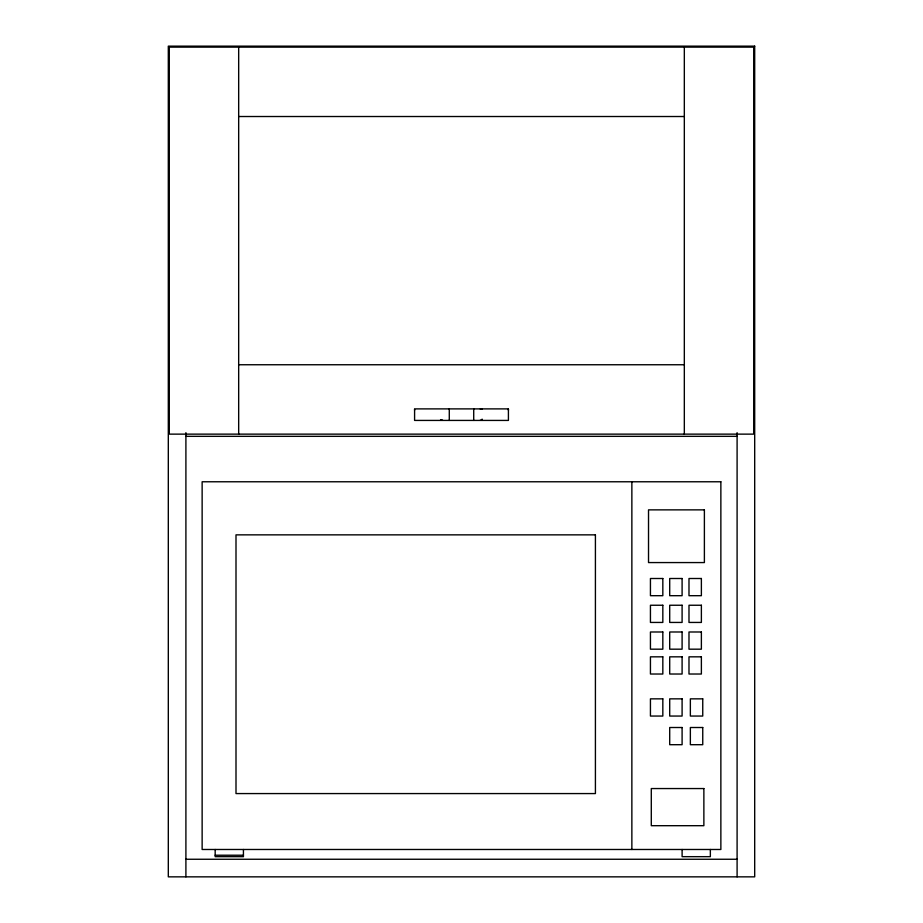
<?xml version="1.0" encoding="UTF-8"?>
<svg xmlns="http://www.w3.org/2000/svg" width="923" height="923" viewBox="0 0 923 923"><rect width="100%" height="100%" fill="white"/><g stroke="black" fill="none" stroke-linecap="round" stroke-linejoin="round"><path stroke-width="1.38" d="M414.589 410.204L414.589 409.466M508.411 410.204L508.411 409.281M480.26 420.242L482.106 420.034L482.106 419.111M238.676 116.517L684.324 116.517M238.676 364.747L684.324 364.747M185.904 436.337L737.096 436.337M215.174 855.217L243.43 855.217M185.904 859.255L737.096 859.255M480.26 409.074L482.106 409.281M440.548 419.838L442.532 420.08M737.096 432.656L737.096 876.85M710.352 849.483L710.352 856.671L682.109 856.671L682.109 849.483M684.324 47.131L684.324 434.133M631.863 481.771L631.863 849.483M473.718 408.889L473.718 420.426M449.282 408.889L449.282 420.426M243.43 849.483L243.43 856.671L215.174 856.671L215.174 849.483M238.676 47.131L238.676 434.133M185.904 432.656L185.904 876.85M754.691 46.15L168.309 46.15L168.309 876.85L754.691 876.85L754.691 46.15M753.71 47.131L169.29 47.131L169.29 434.133L753.71 434.133L753.71 47.131M508.411 408.889L414.589 408.889L414.589 420.426L508.411 420.426L508.411 408.889M720.863 481.771L202.137 481.771L202.137 849.483L720.863 849.483L720.863 481.771M704.387 509.865L648.523 509.865L648.523 562.569L704.387 562.569L704.387 509.865M595.416 534.855L236 534.855L236 793.572L595.416 793.572L595.416 534.855M662.829 578.502L650.438 578.502L650.438 595.693L662.829 595.693L662.829 578.502M682.097 578.502L669.706 578.502L669.706 595.693L682.097 595.693L682.097 578.502M701.376 578.502L688.985 578.502L688.985 595.693L701.376 595.693L701.376 578.502M662.829 605.246L650.438 605.246L650.438 622.437L662.829 622.437L662.829 605.246M682.097 605.246L669.706 605.246L669.706 622.437L682.097 622.437L682.097 605.246M701.376 605.246L688.985 605.246L688.985 622.437L701.376 622.437L701.376 605.246M662.829 631.99L650.438 631.99L650.438 649.181L662.829 649.181L662.829 631.99M682.097 631.99L669.706 631.99L669.706 649.181L682.097 649.181L682.097 631.99M701.376 631.99L688.985 631.99L688.985 649.181L701.376 649.181L701.376 631.99M662.829 656.83L650.438 656.83L650.438 674.021L662.829 674.021L662.829 656.83M682.097 656.83L669.706 656.83L669.706 674.021L682.097 674.021L682.097 656.83M701.376 656.83L688.985 656.83L688.985 674.021L701.376 674.021L701.376 656.83M662.829 698.849L650.438 698.849L650.438 716.052L662.829 716.052L662.829 698.849M682.097 698.849L669.706 698.849L669.706 716.052L682.097 716.052L682.097 698.849M702.749 698.849L690.358 698.849L690.358 716.052L702.749 716.052L702.749 698.849M682.097 727.509L669.706 727.509L669.706 744.699L682.097 744.699L682.097 727.509M702.749 727.509L690.358 727.509L690.358 744.699L702.749 744.699L702.749 727.509M703.868 788.554L651.292 788.554L651.292 825.693L703.868 825.693L703.868 788.554"/></g></svg>
